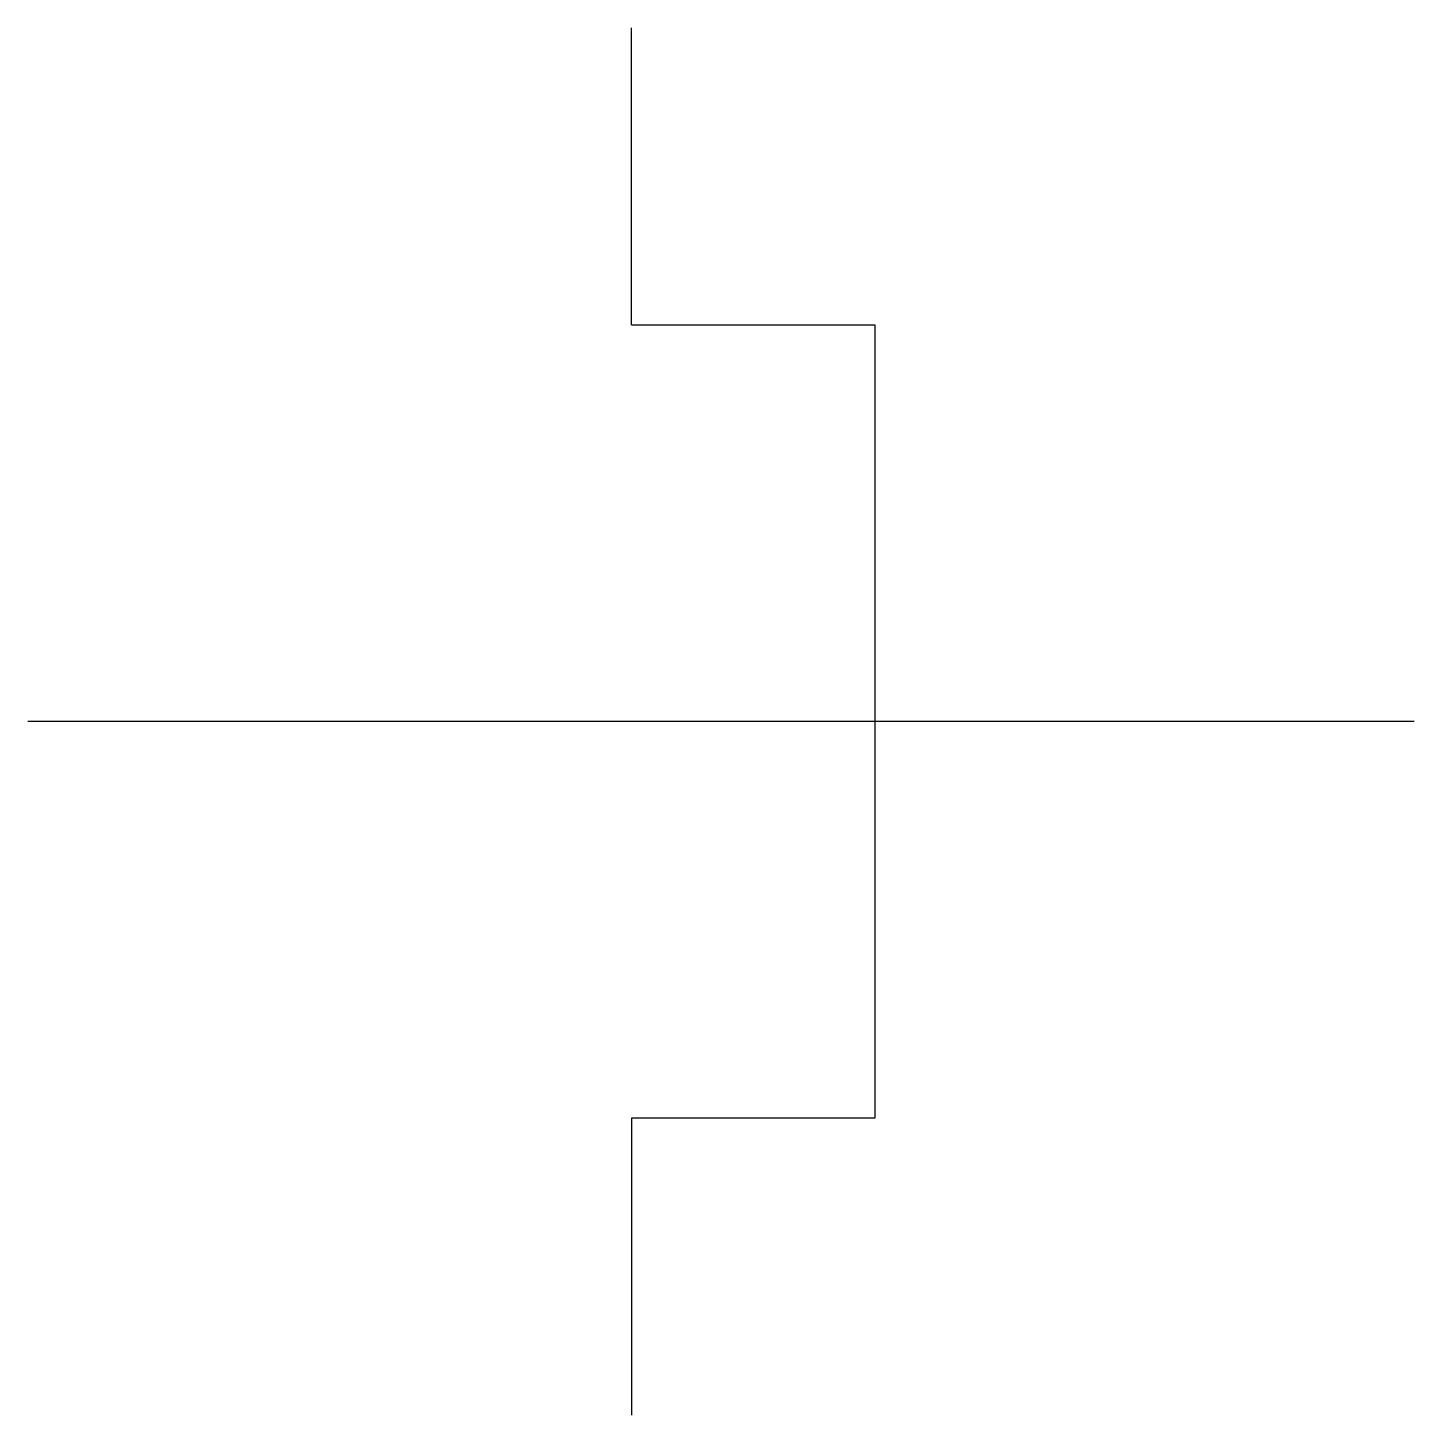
# Model space of a CAD drawing. Header units: metres. Extents: x 0 to 25.7, y -12.9 to 12.9.
import ezdxf

# ---------------------------------------------------------------- set-up
doc = ezdxf.new("R2010")
doc.units = ezdxf.units.M
doc.layers.add('003_THICK', color=7, linetype='Continuous')

msp = doc.modelspace()

# ---------------------------------------------------------------- linework, layer by layer
at = {"layer": '003_THICK'}
for points in [[(11.19, 7.35), (11.19, 12.86)], [(11.19, 7.35), (15.7, 7.35)], [(15.7, 7.35), (15.7, -7.35)], [(25.7, 0), (0, 0)], [(11.19, -7.35), (11.19, -12.86)], [(15.7, -7.35), (11.19, -7.35)]]:
    msp.add_lwpolyline(points, dxfattribs=at)

doc.saveas('drawing.dxf')
